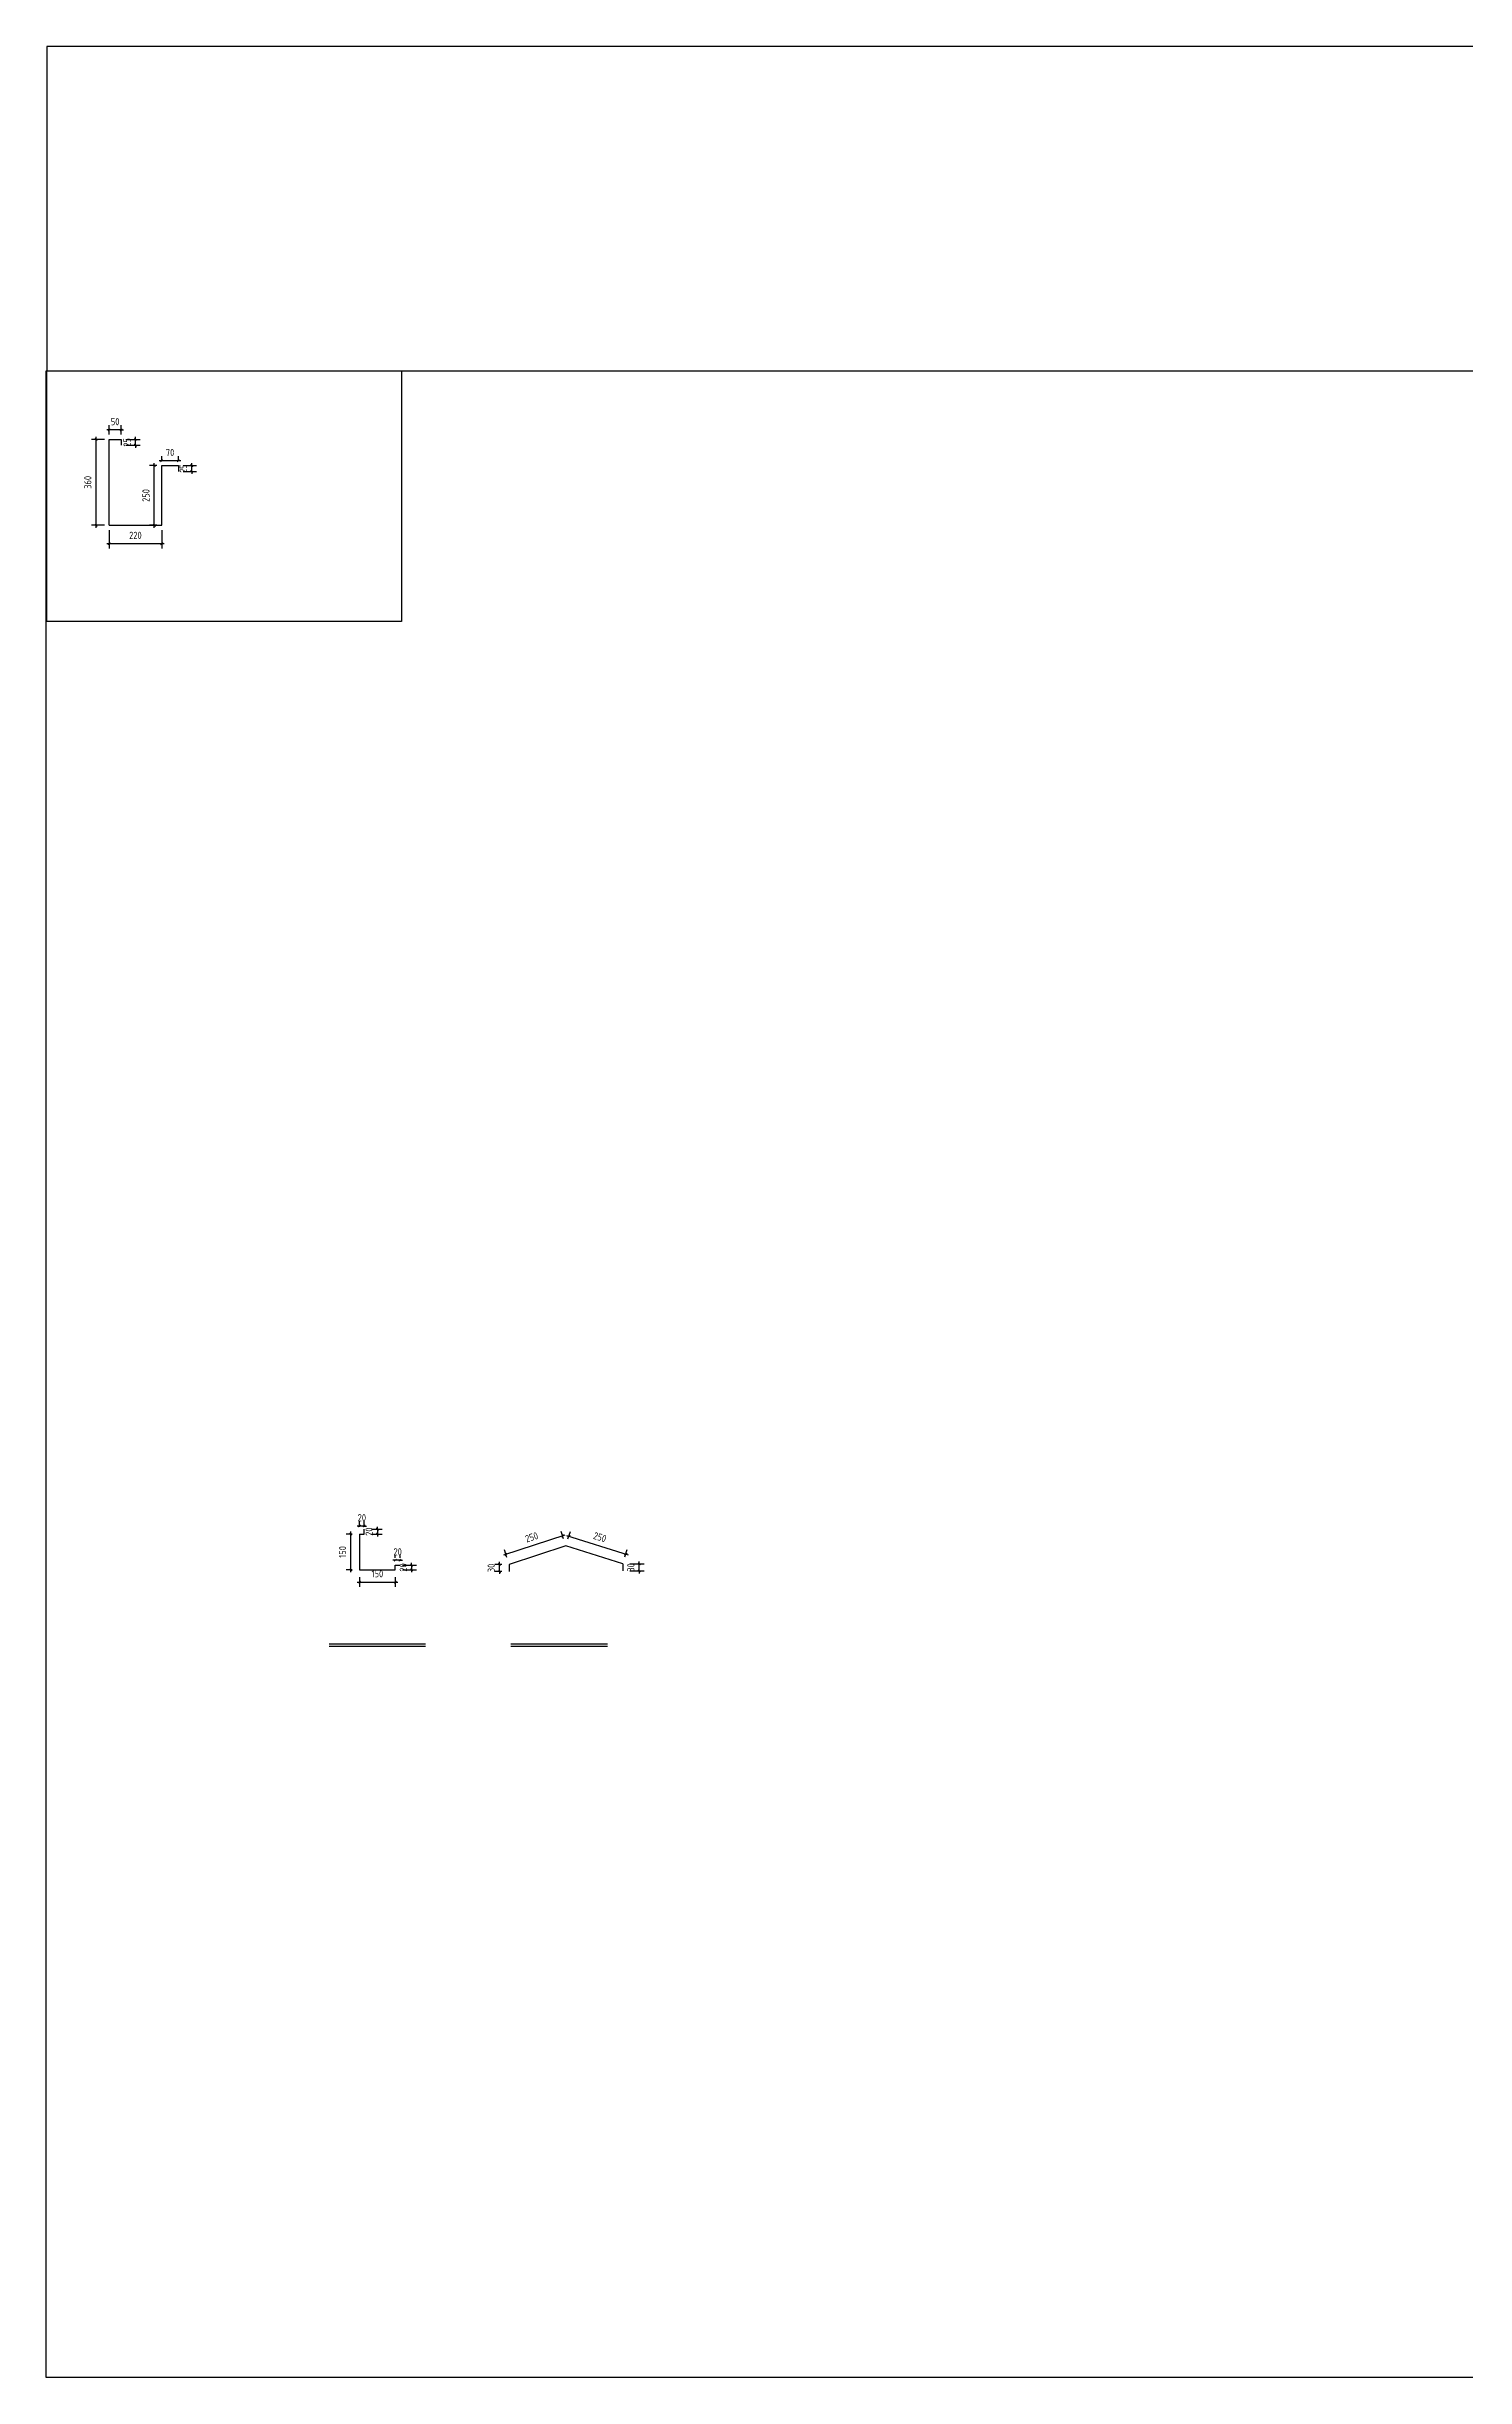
# Model space of a CAD drawing. Extents: x 533809 to 747315, y -17138 to 180511.
# Drawn here: x 735434 to 741374, y 163462 to 173220 of the extents above; entities that cross this region are included whole.
import ezdxf

# ---------------------------------------------------------------- set-up
doc = ezdxf.new("R2010")
doc.units = 0
doc.header["$LTSCALE"] = 1000
doc.header["$MEASUREMENT"] = 0
doc.styles.get("Standard").update_dxf_attribs({"font": 'gbenor.shx', "bigfont": 'gbcbig.shx'})
doc.dimstyles.get("Standard").update_dxf_attribs({"dimscale": 100, "dimtxt": 3.5, "dimasz": 1, "dimexe": 2.5, "dimexo": 3, "dimgap": 1.5, "dimtad": 1, "dimdec": 0, "dimzin": 0, "dimdsep": 46, "dimtxsty": 'Standard', "dimblk": 'ARCHTICK', "dimcen": 0.09, "dimadec": 0, "dimazin": 0, "dimtfac": 1, "dimtdec": 0, "dimtix": 1, "dimtmove": 2, "dimatfit": 3, "dimfxl": 1, "dimtolj": 1, "dimtzin": 0, "dimarcsym": 0})

# ---------------------------------------------------------------- blocks, each defined once
blk = doc.blocks.new('_ArchTick')
at = {"color": 0, "linetype": 'ByBlock', "const_width": 0.4}
blk.add_lwpolyline([(-0.5, -0.5), (0.5, 0.5)], dxfattribs=at)
blk = doc.blocks.new('*D2936')
at = {"color": 3, "lineweight": -2}
for p, q in [((735675.4, 171575.6), (735621, 171575.6)), ((735641, 171205.6), (735641, 171585.6)), ((735675.4, 171215.6), (735621, 171215.6))]:
    blk.add_line(p, q, dxfattribs=at)
at = {"layer": 'Defpoints', "color": 0}
for p in [(735641, 171575.6), (735695.4, 171575.6), (735695.4, 171215.6)]:
    blk.add_point(p, dxfattribs=at)
at = {"color": 3, "lineweight": -2, "xscale": 10, "yscale": 10, "zscale": 10}
for p, rotation in [((735641, 171575.6), 90), ((735641, 171215.6), 270)]:
    blk.add_blockref('_ArchTick', p, dxfattribs=dict(at, rotation=rotation))
at = {"color": 0, "insert": (735606, 171395.6), "char_height": 30, "attachment_point": 5, "rotation": 90}
blk.add_mtext('\\A1;360', dxfattribs=at)
blk = doc.blocks.new('*D2937')
at = {"color": 3, "lineweight": -2}
for p, q in [((735695.4, 171595.6), (735695.4, 171634.7)), ((735745.4, 171595.6), (735745.4, 171634.7)), ((735695.4, 171614.7), (735685.4, 171614.7)), ((735745.4, 171614.7), (735695.4, 171614.7)), ((735745.4, 171614.7), (735755.4, 171614.7))]:
    blk.add_line(p, q, dxfattribs=at)
at = {"layer": 'Defpoints', "color": 0}
for p in [(735695.4, 171614.7), (735695.4, 171575.6), (735745.4, 171575.6)]:
    blk.add_point(p, dxfattribs=at)
at = {"color": 3, "lineweight": -2, "xscale": 10, "yscale": 10, "zscale": 10}
blk.add_blockref('_ArchTick', (735695.4, 171614.7), dxfattribs=at)
at = {"color": 3, "lineweight": -2, "xscale": 10, "yscale": 10, "zscale": 10, "rotation": 180}
blk.add_blockref('_ArchTick', (735745.4, 171614.7), dxfattribs=at)
at = {"color": 0, "insert": (735720.4, 171649.7), "char_height": 30, "attachment_point": 5}
blk.add_mtext('\\A1;50', dxfattribs=at)
blk = doc.blocks.new('*D2938')
at = {"color": 3, "lineweight": -2}
for p, q in [((735765.4, 171575.6), (735825.4, 171575.6)), ((735765.4, 171550.6), (735825.4, 171550.6)), ((735805.4, 171575.6), (735805.4, 171585.6)), ((735805.4, 171550.6), (735805.4, 171575.6)), ((735805.4, 171550.6), (735805.4, 171540.6))]:
    blk.add_line(p, q, dxfattribs=at)
at = {"layer": 'Defpoints', "color": 0}
for p in [(735745.4, 171575.6), (735745.4, 171550.6), (735805.4, 171575.6)]:
    blk.add_point(p, dxfattribs=at)
at = {"color": 3, "lineweight": -2, "xscale": 10, "yscale": 10, "zscale": 10}
for p, rotation in [((735805.4, 171575.6), 270), ((735805.4, 171550.6), 90)]:
    blk.add_blockref('_ArchTick', p, dxfattribs=dict(at, rotation=rotation))
at = {"color": 0, "insert": (735770.4, 171563.1), "char_height": 30, "attachment_point": 5, "rotation": 90}
blk.add_mtext('\\A1;25', dxfattribs=at)
blk = doc.blocks.new('*D2940')
at = {"color": 3, "lineweight": -2}
for p, q in [((735895.4, 171465.6), (735864.6, 171465.6)), ((735884.6, 171205.6), (735884.6, 171475.6)), ((735895.4, 171215.6), (735864.6, 171215.6))]:
    blk.add_line(p, q, dxfattribs=at)
at = {"layer": 'Defpoints', "color": 0}
for p in [(735884.6, 171465.6), (735915.4, 171465.6), (735915.4, 171215.6)]:
    blk.add_point(p, dxfattribs=at)
at = {"color": 3, "lineweight": -2, "xscale": 10, "yscale": 10, "zscale": 10}
for p, rotation in [((735884.6, 171465.6), 90), ((735884.6, 171215.6), 270)]:
    blk.add_blockref('_ArchTick', p, dxfattribs=dict(at, rotation=rotation))
at = {"color": 0, "insert": (735849.6, 171340.6), "char_height": 30, "attachment_point": 5, "rotation": 90}
blk.add_mtext('\\A1;250', dxfattribs=at)
blk = doc.blocks.new('*D2941')
at = {"color": 3, "lineweight": -2}
for p, q in [((735995.4, 171485.6), (735905.4, 171485.6)), ((735915.4, 171485.6), (735915.4, 171505.6)), ((735985.4, 171485.6), (735985.4, 171505.6))]:
    blk.add_line(p, q, dxfattribs=at)
at = {"layer": 'Defpoints', "color": 0}
for p in [(735915.4, 171485.6), (735915.4, 171465.6), (735985.4, 171465.6)]:
    blk.add_point(p, dxfattribs=at)
at = {"color": 3, "lineweight": -2, "xscale": 10, "yscale": 10, "zscale": 10, "rotation": 180}
blk.add_blockref('_ArchTick', (735915.4, 171485.6), dxfattribs=at)
at = {"color": 3, "lineweight": -2, "xscale": 10, "yscale": 10, "zscale": 10}
blk.add_blockref('_ArchTick', (735985.4, 171485.6), dxfattribs=at)
at = {"color": 0, "insert": (735950.4, 171520.6), "char_height": 30, "attachment_point": 5}
blk.add_mtext('\\A1;70', dxfattribs=at)
blk = doc.blocks.new('*D2942')
at = {"color": 3, "lineweight": -2}
for p, q in [((736005.4, 171465.6), (736061, 171465.6)), ((736005.4, 171440.6), (736061, 171440.6)), ((736041, 171465.6), (736041, 171475.6)), ((736041, 171440.6), (736041, 171465.6)), ((736041, 171440.6), (736041, 171430.6))]:
    blk.add_line(p, q, dxfattribs=at)
at = {"layer": 'Defpoints', "color": 0}
for p in [(735985.4, 171465.6), (735985.4, 171440.6), (736041, 171465.6)]:
    blk.add_point(p, dxfattribs=at)
at = {"color": 3, "lineweight": -2, "xscale": 10, "yscale": 10, "zscale": 10}
for p, rotation in [((736041, 171465.6), 270), ((736041, 171440.6), 90)]:
    blk.add_blockref('_ArchTick', p, dxfattribs=dict(at, rotation=rotation))
at = {"color": 0, "insert": (736006, 171453.1), "char_height": 30, "attachment_point": 5, "rotation": 90}
blk.add_mtext('\\A1;25', dxfattribs=at)
blk = doc.blocks.new('*D2914')
at = {"color": 3, "lineweight": -2}
for p, q in [((736713.6, 166992.9), (736687.8, 166992.9)), ((736707.8, 166832.9), (736707.8, 167002.9)), ((736713.6, 166842.9), (736687.8, 166842.9))]:
    blk.add_line(p, q, dxfattribs=at)
at = {"layer": 'Defpoints', "color": 0}
for p in [(736707.8, 166992.9), (736743.6, 166992.9), (736743.6, 166842.9)]:
    blk.add_point(p, dxfattribs=at)
at = {"color": 3, "lineweight": -2, "xscale": 10, "yscale": 10, "zscale": 10}
for p, rotation in [((736707.8, 166992.9), 90), ((736707.8, 166842.9), 270)]:
    blk.add_blockref('_ArchTick', p, dxfattribs=dict(at, rotation=rotation))
at = {"color": 0, "insert": (736672.8, 166917.9), "char_height": 30, "attachment_point": 5, "rotation": 90}
blk.add_mtext('\\A1;150', dxfattribs=at)
blk = doc.blocks.new('*D2915')
at = {"color": 3, "lineweight": -2}
for p, q in [((736733.6, 166791.7), (736903.6, 166791.7)), ((736743.6, 166812.9), (736743.6, 166771.7)), ((736893.6, 166812.9), (736893.6, 166771.7))]:
    blk.add_line(p, q, dxfattribs=at)
at = {"layer": 'Defpoints', "color": 0}
for p in [(736743.6, 166842.9), (736893.6, 166842.9), (736893.6, 166791.7)]:
    blk.add_point(p, dxfattribs=at)
at = {"color": 3, "lineweight": -2, "xscale": 10, "yscale": 10, "zscale": 10, "rotation": 180}
blk.add_blockref('_ArchTick', (736743.6, 166791.7), dxfattribs=at)
at = {"color": 3, "lineweight": -2, "xscale": 10, "yscale": 10, "zscale": 10}
blk.add_blockref('_ArchTick', (736893.6, 166791.7), dxfattribs=at)
at = {"color": 0, "insert": (736818.6, 166826.7), "char_height": 30, "attachment_point": 5}
blk.add_mtext('\\A1;150', dxfattribs=at)
blk = doc.blocks.new('*D2916')
at = {"color": 3, "lineweight": -2}
for p, q in [((736893.6, 166883.4), (736883.6, 166883.4)), ((736893.6, 166892.9), (736893.6, 166903.4)), ((736913.6, 166883.4), (736893.6, 166883.4)), ((736913.6, 166892.9), (736913.6, 166903.4)), ((736913.6, 166883.4), (736923.6, 166883.4))]:
    blk.add_line(p, q, dxfattribs=at)
at = {"layer": 'Defpoints', "color": 0}
for p in [(736893.6, 166883.4), (736893.6, 166862.9), (736913.6, 166862.9)]:
    blk.add_point(p, dxfattribs=at)
at = {"color": 3, "lineweight": -2, "xscale": 10, "yscale": 10, "zscale": 10}
blk.add_blockref('_ArchTick', (736893.6, 166883.4), dxfattribs=at)
at = {"color": 3, "lineweight": -2, "xscale": 10, "yscale": 10, "zscale": 10, "rotation": 180}
blk.add_blockref('_ArchTick', (736913.6, 166883.4), dxfattribs=at)
at = {"color": 0, "insert": (736903.6, 166918.4), "char_height": 30, "attachment_point": 5}
blk.add_mtext('\\A1;20', dxfattribs=at)
blk = doc.blocks.new('*D2917')
at = {"color": 3, "lineweight": -2}
for p, q in [((736743.6, 167022.9), (736743.6, 167046.2)), ((736763.6, 167022.9), (736763.6, 167046.2)), ((736743.6, 167026.2), (736733.6, 167026.2)), ((736763.6, 167026.2), (736743.6, 167026.2)), ((736763.6, 167026.2), (736773.6, 167026.2))]:
    blk.add_line(p, q, dxfattribs=at)
at = {"layer": 'Defpoints', "color": 0}
for p in [(736743.6, 167026.2), (736743.6, 166992.9), (736763.6, 166992.9)]:
    blk.add_point(p, dxfattribs=at)
at = {"color": 3, "lineweight": -2, "xscale": 10, "yscale": 10, "zscale": 10}
blk.add_blockref('_ArchTick', (736743.6, 167026.2), dxfattribs=at)
at = {"color": 3, "lineweight": -2, "xscale": 10, "yscale": 10, "zscale": 10, "rotation": 180}
blk.add_blockref('_ArchTick', (736763.6, 167026.2), dxfattribs=at)
at = {"color": 0, "insert": (736753.6, 167061.2), "char_height": 30, "attachment_point": 5}
blk.add_mtext('\\A1;20', dxfattribs=at)
blk = doc.blocks.new('*D2918')
at = {"color": 3, "lineweight": -2}
for p, q in [((736793.6, 167012.9), (736838.9, 167012.9)), ((736793.6, 166992.9), (736838.9, 166992.9)), ((736818.9, 167012.9), (736818.9, 167022.9)), ((736818.9, 167012.9), (736818.9, 166992.9)), ((736818.9, 166992.9), (736818.9, 166982.9))]:
    blk.add_line(p, q, dxfattribs=at)
at = {"layer": 'Defpoints', "color": 0}
for p in [(736763.6, 167012.9), (736763.6, 166992.9), (736818.9, 166992.9)]:
    blk.add_point(p, dxfattribs=at)
at = {"color": 3, "lineweight": -2, "xscale": 10, "yscale": 10, "zscale": 10}
for p, rotation in [((736818.9, 167012.9), 270), ((736818.9, 166992.9), 90)]:
    blk.add_blockref('_ArchTick', p, dxfattribs=dict(at, rotation=rotation))
at = {"color": 0, "insert": (736783.9, 167002.9), "char_height": 30, "attachment_point": 5, "rotation": 90}
blk.add_mtext('\\A1;20', dxfattribs=at)
blk = doc.blocks.new('*D2919')
at = {"color": 3, "lineweight": -2}
for p, q in [((736923.6, 166862.9), (736982.1, 166862.9)), ((736962.1, 166862.9), (736962.1, 166872.9)), ((736962.1, 166862.9), (736962.1, 166842.9)), ((736923.6, 166842.9), (736982.1, 166842.9)), ((736962.1, 166842.9), (736962.1, 166832.9))]:
    blk.add_line(p, q, dxfattribs=at)
at = {"layer": 'Defpoints', "color": 0}
for p in [(736893.6, 166862.9), (736893.6, 166842.9), (736962.1, 166842.9)]:
    blk.add_point(p, dxfattribs=at)
at = {"color": 3, "lineweight": -2, "xscale": 10, "yscale": 10, "zscale": 10}
for p, rotation in [((736962.1, 166862.9), 270), ((736962.1, 166842.9), 90)]:
    blk.add_blockref('_ArchTick', p, dxfattribs=dict(at, rotation=rotation))
at = {"color": 0, "insert": (736927.1, 166852.9), "char_height": 30, "attachment_point": 5, "rotation": 90}
blk.add_mtext('\\A1;20', dxfattribs=at)
blk = doc.blocks.new('*D2920')
at = {"color": 3, "lineweight": -2}
for p, q in [((737603.6, 166988.1), (737347, 166904.3)), ((737598.4, 166972.1), (737587.9, 167004.1)), ((737360.7, 166894.4), (737350.3, 166926.4))]:
    blk.add_line(p, q, dxfattribs=at)
at = {"layer": 'Defpoints', "color": 0}
for p in [(737356.5, 166907.4), (737370.1, 166865.9), (737607.7, 166943.5)]:
    blk.add_point(p, dxfattribs=at)
at = {"color": 3, "lineweight": -2, "xscale": 10, "yscale": 10, "zscale": 10}
for p, rotation in [((737594.1, 166985), 18.10238881439784), ((737356.5, 166907.4), 198.1023888143978)]:
    blk.add_blockref('_ArchTick', p, dxfattribs=dict(at, rotation=rotation))
at = {"color": 0, "insert": (737464.4, 166979.5), "char_height": 30, "attachment_point": 5, "rotation": 18.10239}
blk.add_mtext('\\A1;250', dxfattribs=at)
blk = doc.blocks.new('*D2921')
at = {"color": 3, "lineweight": -2}
for p, q in [((737611, 166987.1), (737868.4, 166905.5)), ((737616.7, 166972.1), (737626.5, 167003.1)), ((737855.1, 166896.7), (737864.9, 166927.6))]:
    blk.add_line(p, q, dxfattribs=at)
at = {"layer": 'Defpoints', "color": 0}
for p in [(737607.7, 166943.5), (737846, 166868.1), (737858.8, 166908.5)]:
    blk.add_point(p, dxfattribs=at)
at = {"color": 3, "lineweight": -2, "xscale": 10, "yscale": 10, "zscale": 10}
for p, rotation in [((737620.5, 166984), 162.4259191482301), ((737858.8, 166908.5), 342.4259191482302)]:
    blk.add_blockref('_ArchTick', p, dxfattribs=dict(at, rotation=rotation))
at = {"color": 0, "insert": (737750.2, 166979.7), "char_height": 30, "attachment_point": 5, "rotation": 342.42592}
blk.add_mtext('\\A1;250', dxfattribs=at)
blk = doc.blocks.new('*D2922')
at = {"color": 3, "lineweight": -2}
for p, q in [((737340.1, 166865.9), (737310.1, 166865.9)), ((737330.1, 166865.9), (737330.1, 166875.9)), ((737330.1, 166835.9), (737330.1, 166865.9)), ((737340.1, 166835.9), (737310.1, 166835.9)), ((737330.1, 166835.9), (737330.1, 166825.9))]:
    blk.add_line(p, q, dxfattribs=at)
at = {"layer": 'Defpoints', "color": 0}
for p in [(737330.1, 166865.9), (737370.1, 166865.9), (737370.1, 166835.9)]:
    blk.add_point(p, dxfattribs=at)
at = {"color": 3, "lineweight": -2, "xscale": 10, "yscale": 10, "zscale": 10}
for p, rotation in [((737330.1, 166865.9), 270), ((737330.1, 166835.9), 90)]:
    blk.add_blockref('_ArchTick', p, dxfattribs=dict(at, rotation=rotation))
at = {"color": 0, "insert": (737295.1, 166850.9), "char_height": 30, "attachment_point": 5, "rotation": 90}
blk.add_mtext('\\A1;30', dxfattribs=at)
blk = doc.blocks.new('*D2923')
at = {"color": 3, "lineweight": -2}
for p, q in [((737876, 166868.1), (737935.1, 166868.1)), ((737915.1, 166868.1), (737915.1, 166878.1)), ((737915.1, 166838.1), (737915.1, 166868.1)), ((737876, 166838.1), (737935.1, 166838.1)), ((737915.1, 166838.1), (737915.1, 166828.1))]:
    blk.add_line(p, q, dxfattribs=at)
at = {"layer": 'Defpoints', "color": 0}
for p in [(737846, 166868.1), (737915.1, 166868.1), (737846, 166838.1)]:
    blk.add_point(p, dxfattribs=at)
at = {"color": 3, "lineweight": -2, "xscale": 10, "yscale": 10, "zscale": 10}
for p, rotation in [((737915.1, 166868.1), 270), ((737915.1, 166838.1), 90)]:
    blk.add_blockref('_ArchTick', p, dxfattribs=dict(at, rotation=rotation))
at = {"color": 0, "insert": (737880.1, 166853.1), "char_height": 30, "attachment_point": 5, "rotation": 90}
blk.add_mtext('\\A1;30', dxfattribs=at)
blk = doc.blocks.new('*D2944')
at = {"color": 3, "lineweight": -2}
for p, q in [((735695.4, 171195.6), (735695.4, 171118.7)), ((735915.4, 171195.6), (735915.4, 171118.7)), ((735925.4, 171138.7), (735685.4, 171138.7))]:
    blk.add_line(p, q, dxfattribs=at)
at = {"layer": 'Defpoints', "color": 0}
for p in [(735695.4, 171215.6), (735915.4, 171215.6), (735695.4, 171138.7)]:
    blk.add_point(p, dxfattribs=at)
at = {"color": 3, "lineweight": -2, "xscale": 10, "yscale": 10, "zscale": 10, "rotation": 180}
blk.add_blockref('_ArchTick', (735695.4, 171138.7), dxfattribs=at)
at = {"color": 3, "lineweight": -2, "xscale": 10, "yscale": 10, "zscale": 10}
blk.add_blockref('_ArchTick', (735915.4, 171138.7), dxfattribs=at)
at = {"color": 0, "insert": (735805.4, 171173.7), "char_height": 30, "attachment_point": 5}
blk.add_mtext('\\A1;220', dxfattribs=at)

msp = doc.modelspace()

# ---------------------------------------------------------------- linework, layer by layer
for p, q in [((735695.4, 171215.6), (735695.4, 171575.6)), ((735695.4, 171575.6), (735745.4, 171575.6)), ((735745.4, 171575.6), (735745.4, 171550.6)), ((735915.4, 171215.6), (735915.4, 171465.6)), ((735915.4, 171465.6), (735985.4, 171465.6)), ((735985.4, 171465.6), (735985.4, 171440.6)), ((735695.4, 171215.6), (735915.4, 171215.6)), ((736743.6, 166992.9), (736743.6, 166842.9)), ((736743.6, 166992.9), (736763.6, 166992.9)), ((736743.6, 166989.9), (736743.6, 166966.4)), ((736763.6, 166992.9), (736763.6, 167012.9)), ((736893.6, 166842.9), (736893.6, 166862.9)), ((736893.6, 166862.9), (736913.6, 166862.9)), ((737607.7, 166943.5), (737370.1, 166865.9)), ((737370.1, 166865.9), (737370.1, 166835.9)), ((737846, 166868.1), (737607.7, 166943.5)), ((737846, 166868.1), (737846, 166838.1)), ((736743.6, 166842.9), (736893.6, 166842.9)), ((736616.3, 166532.8), (737020.6, 166532.8)), ((736616.3, 166522.8), (737020.6, 166522.8)), ((737377.9, 166532.8), (737782.2, 166532.8)), ((737377.9, 166522.8), (737782.2, 166522.8))]:
    msp.add_line(p, q)
msp.add_lwpolyline([(747315, 173219.7), (735435, 173219.7), (735435, 171862.3), (747312.1, 171862.3)])
for points in [[(735432.1, 171862.3), (747312.1, 171862.3), (747312.1, 163462.3), (735432.1, 163462.3)], [(735435, 171862.3), (736920, 171862.3), (736920, 170812.3), (735435, 170812.3)]]:
    msp.add_lwpolyline(points, close=True)

# ---------------------------------------------------------------- dimensions: what is measured, and where the dimension line sits
for p1, p2, distance, override, picture, middle in [((735745.4, 171575.6), (735695.4, 171575.6), -39, {"dimtxt": 0.3, "dimasz": 0.1, "dimexe": 0.2, "dimexo": 0.2, "dimgap": 0.2, "dimdle": 0.1, "dimclrd": 3, "dimclre": 3}, '*D2937', (735720.4, 171649.7)), ((735695.4, 171215.6), (735695.4, 171575.6), 54.4, {"dimtxt": 0.3, "dimasz": 0.1, "dimexe": 0.2, "dimexo": 0.2, "dimgap": 0.2, "dimdle": 0.1, "dimclrd": 3, "dimclre": 3}, '*D2936', (735606, 171395.6)), ((735745.4, 171550.6), (735745.4, 171575.6), -60, {"dimtxt": 0.3, "dimasz": 0.1, "dimexe": 0.2, "dimexo": 0.2, "dimgap": 0.2, "dimdle": 0.1, "dimclrd": 3, "dimclre": 3}, '*D2938', (735770.4, 171563.1)), ((735985.4, 171465.6), (735915.4, 171465.6), -20, {"dimtxt": 0.3, "dimasz": 0.1, "dimexe": 0.2, "dimexo": 0.2, "dimgap": 0.2, "dimdle": 0.1, "dimclrd": 3, "dimclre": 3}, '*D2941', (735950.4, 171520.6)), ((735915.4, 171215.6), (735915.4, 171465.6), 30.8, {"dimtxt": 0.3, "dimasz": 0.1, "dimexe": 0.2, "dimexo": 0.2, "dimgap": 0.2, "dimdle": 0.1, "dimclrd": 3, "dimclre": 3}, '*D2940', (735849.6, 171340.6)), ((735985.4, 171440.6), (735985.4, 171465.6), -55.5, {"dimtxt": 0.3, "dimasz": 0.1, "dimexe": 0.2, "dimexo": 0.2, "dimgap": 0.2, "dimdle": 0.1, "dimclrd": 3, "dimclre": 3}, '*D2942', (736006, 171453.1)), ((735915.4, 171215.6), (735695.4, 171215.6), 76.9, {"dimtxt": 0.3, "dimasz": 0.1, "dimexe": 0.2, "dimexo": 0.2, "dimgap": 0.2, "dimdle": 0.1, "dimclrd": 3, "dimclre": 3}, '*D2944', (735805.4, 171173.7)), ((736763.6, 166992.9), (736743.6, 166992.9), -33.4, {"dimtxt": 0.3, "dimasz": 0.1, "dimexe": 0.2, "dimexo": 0.3, "dimgap": 0.2, "dimdle": 0.1, "dimclrd": 3, "dimclre": 3}, '*D2917', (736753.6, 167061.2)), ((736743.6, 166842.9), (736743.6, 166992.9), 35.7, {"dimtxt": 0.3, "dimasz": 0.1, "dimexe": 0.2, "dimexo": 0.3, "dimgap": 0.2, "dimdle": 0.1, "dimclrd": 3, "dimclre": 3}, '*D2914', (736672.8, 166917.9)), ((736763.6, 167012.9), (736763.6, 166992.9), 55.3, {"dimtxt": 0.3, "dimasz": 0.1, "dimexe": 0.2, "dimexo": 0.3, "dimgap": 0.2, "dimdle": 0.1, "dimclrd": 3, "dimclre": 3}, '*D2918', (736783.9, 167002.9)), ((737607.7, 166943.5), (737370.1, 166865.9), -43.7, {"dimtxt": 0.3, "dimasz": 0.1, "dimexe": 0.2, "dimexo": 0.3, "dimgap": 0.2, "dimdle": 0.1, "dimclrd": 3, "dimclre": 3}, '*D2920', (737464.4, 166979.5)), ((737607.7, 166943.5), (737846, 166868.1), 42.5, {"dimtxt": 0.3, "dimasz": 0.1, "dimexe": 0.2, "dimexo": 0.3, "dimgap": 0.2, "dimdle": 0.1, "dimclrd": 3, "dimclre": 3}, '*D2921', (737750.2, 166979.7)), ((736913.6, 166862.9), (736893.6, 166862.9), -20.5, {"dimtxt": 0.3, "dimasz": 0.1, "dimexe": 0.2, "dimexo": 0.3, "dimgap": 0.2, "dimdle": 0.1, "dimclrd": 3, "dimclre": 3}, '*D2916', (736903.6, 166918.4)), ((736893.6, 166862.9), (736893.6, 166842.9), 68.5, {"dimtxt": 0.3, "dimasz": 0.1, "dimexe": 0.2, "dimexo": 0.3, "dimgap": 0.2, "dimdle": 0.1, "dimclrd": 3, "dimclre": 3}, '*D2919', (736927.1, 166852.9)), ((737370.1, 166835.9), (737370.1, 166865.9), 40, {"dimtxt": 0.3, "dimasz": 0.1, "dimexe": 0.2, "dimexo": 0.3, "dimgap": 0.2, "dimdle": 0.1, "dimclrd": 3, "dimclre": 3}, '*D2922', (737295.1, 166850.9)), ((737846, 166838.1), (737846, 166868.1), -69.1, {"dimtxt": 0.3, "dimasz": 0.1, "dimexe": 0.2, "dimexo": 0.3, "dimgap": 0.2, "dimdle": 0.1, "dimclrd": 3, "dimclre": 3}, '*D2923', (737880.1, 166853.1)), ((736743.6, 166842.9), (736893.6, 166842.9), -51.1, {"dimtxt": 0.3, "dimasz": 0.1, "dimexe": 0.2, "dimexo": 0.3, "dimgap": 0.2, "dimdle": 0.1, "dimclrd": 3, "dimclre": 3}, '*D2915', (736818.6, 166826.7))]:
    dim = msp.add_aligned_dim(p1=p1, p2=p2, distance=distance, dimstyle='Standard', override=override)
    dim.commit()
    dim.dimension.update_dxf_attribs({"geometry": picture, "text_midpoint": middle})

doc.saveas('drawing.dxf')
